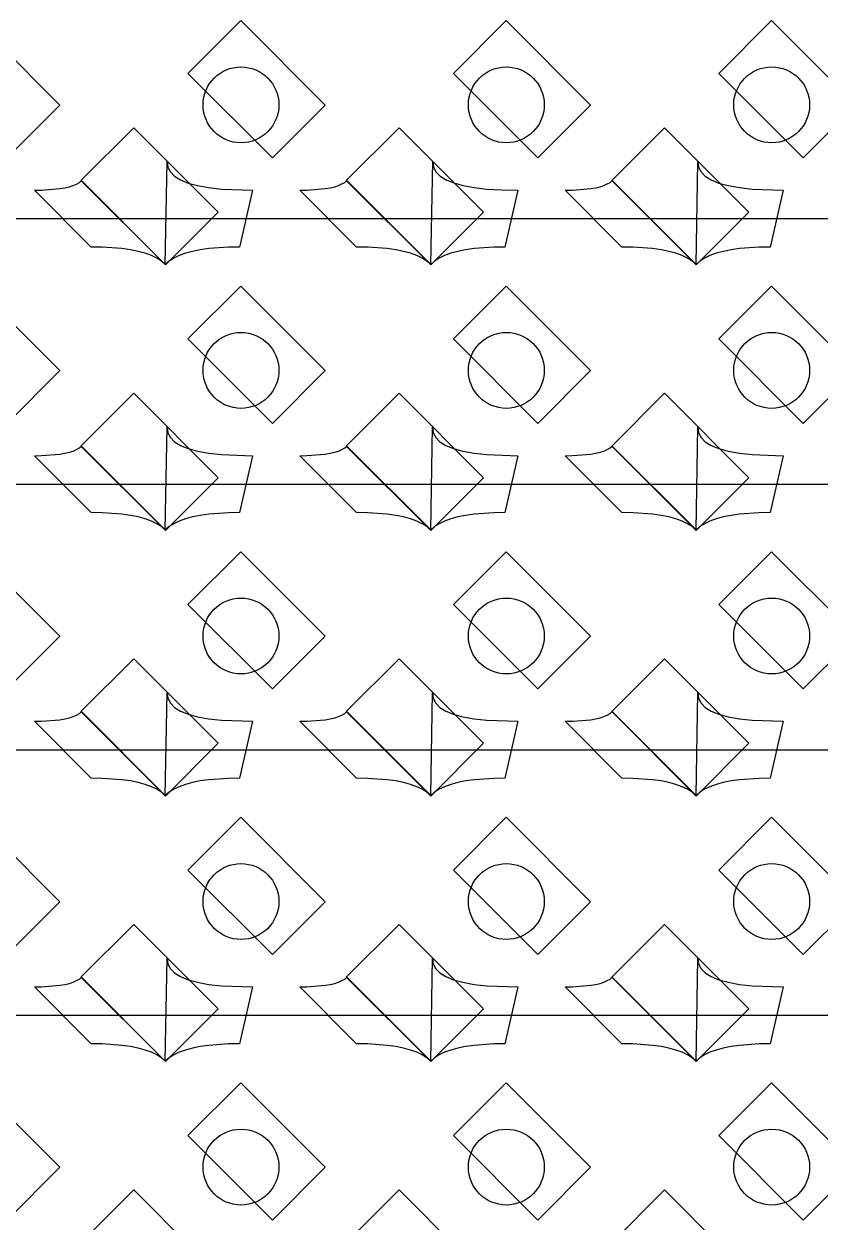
# Model space of a CAD drawing. Header units: inches. Extents: x 0.07 to 4.39, y 0.05 to 2.95.
# Drawn here: x 0.9828 to 1.1928, y 1.4955 to 1.8113 of the extents above; entities that cross this region are included whole.
import ezdxf

# ---------------------------------------------------------------- set-up
doc = ezdxf.new("R2010")
doc.units = ezdxf.units.IN
doc.header["$MEASUREMENT"] = 0
doc.layers.add('Top Layer', color=1, linetype='Continuous')

# ---------------------------------------------------------------- blocks, each defined once
blk = doc.blocks.new('0805_P_______________442')
at = {"layer": 'Top Layer'}
for p, q in [((-0.03937, 0.01575), (-0.01969, 0.01575)), ((-0.03937, -0.01575), (-0.03937, 0.01575)), ((-0.01969, 0.01575), (-0.01969, -0.01575)), ((0.01969, 0.01575), (0.03937, 0.01575)), ((0.01969, -0.01575), (0.01969, 0.01575)), ((0.03937, 0.01575), (0.03937, -0.01575)), ((-0.01969, -0.01575), (-0.03937, -0.01575)), ((0.03937, -0.01575), (0.01969, -0.01575))]:
    blk.add_line(p, q, dxfattribs=at)
blk = doc.blocks.new('0805_P_______________443')
at = {"layer": 'Top Layer'}
for p, q in [((-0.03937, 0.01575), (-0.01969, 0.01575)), ((-0.03937, -0.01575), (-0.03937, 0.01575)), ((-0.01969, 0.01575), (-0.01969, -0.01575)), ((0.01969, 0.01575), (0.03937, 0.01575)), ((0.01969, -0.01575), (0.01969, 0.01575)), ((0.03937, 0.01575), (0.03937, -0.01575)), ((-0.01969, -0.01575), (-0.03937, -0.01575)), ((0.03937, -0.01575), (0.01969, -0.01575))]:
    blk.add_line(p, q, dxfattribs=at)
blk = doc.blocks.new('0805_P_______________444')
at = {"layer": 'Top Layer'}
for p, q in [((-0.03937, 0.01575), (-0.01969, 0.01575)), ((-0.03937, -0.01575), (-0.03937, 0.01575)), ((-0.01969, 0.01575), (-0.01969, -0.01575)), ((0.01969, 0.01575), (0.03937, 0.01575)), ((0.01969, -0.01575), (0.01969, 0.01575)), ((0.03937, 0.01575), (0.03937, -0.01575)), ((-0.01969, -0.01575), (-0.03937, -0.01575)), ((0.03937, -0.01575), (0.01969, -0.01575))]:
    blk.add_line(p, q, dxfattribs=at)
blk = doc.blocks.new('0805_P_______________445')
at = {"layer": 'Top Layer'}
for p, q in [((-0.03937, 0.01575), (-0.01969, 0.01575)), ((-0.03937, -0.01575), (-0.03937, 0.01575)), ((-0.01969, 0.01575), (-0.01969, -0.01575)), ((0.01969, 0.01575), (0.03937, 0.01575)), ((0.01969, -0.01575), (0.01969, 0.01575)), ((0.03937, 0.01575), (0.03937, -0.01575)), ((-0.01969, -0.01575), (-0.03937, -0.01575)), ((0.03937, -0.01575), (0.01969, -0.01575))]:
    blk.add_line(p, q, dxfattribs=at)
blk = doc.blocks.new('0805_P_______________482')
at = {"layer": 'Top Layer'}
for p, q in [((-0.03937, 0.01575), (-0.01969, 0.01575)), ((-0.03937, -0.01575), (-0.03937, 0.01575)), ((-0.01969, 0.01575), (-0.01969, -0.01575)), ((0.01969, 0.01575), (0.03937, 0.01575)), ((0.01969, -0.01575), (0.01969, 0.01575)), ((0.03937, 0.01575), (0.03937, -0.01575)), ((-0.01969, -0.01575), (-0.03937, -0.01575)), ((0.03937, -0.01575), (0.01969, -0.01575))]:
    blk.add_line(p, q, dxfattribs=at)
blk = doc.blocks.new('0805_P_______________483')
at = {"layer": 'Top Layer'}
for p, q in [((-0.03937, 0.01575), (-0.01969, 0.01575)), ((-0.03937, -0.01575), (-0.03937, 0.01575)), ((-0.01969, 0.01575), (-0.01969, -0.01575)), ((0.01969, 0.01575), (0.03937, 0.01575)), ((0.01969, -0.01575), (0.01969, 0.01575)), ((0.03937, 0.01575), (0.03937, -0.01575)), ((-0.01969, -0.01575), (-0.03937, -0.01575)), ((0.03937, -0.01575), (0.01969, -0.01575))]:
    blk.add_line(p, q, dxfattribs=at)
blk = doc.blocks.new('0805_P_______________484')
at = {"layer": 'Top Layer'}
for p, q in [((-0.03937, 0.01575), (-0.01969, 0.01575)), ((-0.03937, -0.01575), (-0.03937, 0.01575)), ((-0.01969, 0.01575), (-0.01969, -0.01575)), ((0.01969, 0.01575), (0.03937, 0.01575)), ((0.01969, -0.01575), (0.01969, 0.01575)), ((0.03937, 0.01575), (0.03937, -0.01575)), ((-0.01969, -0.01575), (-0.03937, -0.01575)), ((0.03937, -0.01575), (0.01969, -0.01575))]:
    blk.add_line(p, q, dxfattribs=at)
blk = doc.blocks.new('0805_P_______________485')
at = {"layer": 'Top Layer'}
for p, q in [((-0.03937, 0.01575), (-0.01969, 0.01575)), ((-0.03937, -0.01575), (-0.03937, 0.01575)), ((-0.01969, 0.01575), (-0.01969, -0.01575)), ((0.01969, 0.01575), (0.03937, 0.01575)), ((0.01969, -0.01575), (0.01969, 0.01575)), ((0.03937, 0.01575), (0.03937, -0.01575)), ((-0.01969, -0.01575), (-0.03937, -0.01575)), ((0.03937, -0.01575), (0.01969, -0.01575))]:
    blk.add_line(p, q, dxfattribs=at)
blk = doc.blocks.new('0805_P_______________522')
at = {"layer": 'Top Layer'}
for p, q in [((-0.03937, 0.01575), (-0.01969, 0.01575)), ((-0.03937, -0.01575), (-0.03937, 0.01575)), ((-0.01969, 0.01575), (-0.01969, -0.01575)), ((0.01969, 0.01575), (0.03937, 0.01575)), ((0.01969, -0.01575), (0.01969, 0.01575)), ((0.03937, 0.01575), (0.03937, -0.01575)), ((-0.01969, -0.01575), (-0.03937, -0.01575)), ((0.03937, -0.01575), (0.01969, -0.01575))]:
    blk.add_line(p, q, dxfattribs=at)
blk = doc.blocks.new('0805_P_______________523')
at = {"layer": 'Top Layer'}
for p, q in [((-0.03937, 0.01575), (-0.01969, 0.01575)), ((-0.03937, -0.01575), (-0.03937, 0.01575)), ((-0.01969, 0.01575), (-0.01969, -0.01575)), ((0.01969, 0.01575), (0.03937, 0.01575)), ((0.01969, -0.01575), (0.01969, 0.01575)), ((0.03937, 0.01575), (0.03937, -0.01575)), ((-0.01969, -0.01575), (-0.03937, -0.01575)), ((0.03937, -0.01575), (0.01969, -0.01575))]:
    blk.add_line(p, q, dxfattribs=at)
blk = doc.blocks.new('0805_P_______________524')
at = {"layer": 'Top Layer'}
for p, q in [((-0.03937, 0.01575), (-0.01969, 0.01575)), ((-0.03937, -0.01575), (-0.03937, 0.01575)), ((-0.01969, 0.01575), (-0.01969, -0.01575)), ((0.01969, 0.01575), (0.03937, 0.01575)), ((0.01969, -0.01575), (0.01969, 0.01575)), ((0.03937, 0.01575), (0.03937, -0.01575)), ((-0.01969, -0.01575), (-0.03937, -0.01575)), ((0.03937, -0.01575), (0.01969, -0.01575))]:
    blk.add_line(p, q, dxfattribs=at)
blk = doc.blocks.new('0805_P_______________525')
at = {"layer": 'Top Layer'}
for p, q in [((-0.03937, 0.01575), (-0.01969, 0.01575)), ((-0.03937, -0.01575), (-0.03937, 0.01575)), ((-0.01969, 0.01575), (-0.01969, -0.01575)), ((0.01969, 0.01575), (0.03937, 0.01575)), ((0.01969, -0.01575), (0.01969, 0.01575)), ((0.03937, 0.01575), (0.03937, -0.01575)), ((-0.01969, -0.01575), (-0.03937, -0.01575)), ((0.03937, -0.01575), (0.01969, -0.01575))]:
    blk.add_line(p, q, dxfattribs=at)
blk = doc.blocks.new('0805_P_______________562')
at = {"layer": 'Top Layer'}
for p, q in [((-0.03937, 0.01575), (-0.01969, 0.01575)), ((-0.03937, -0.01575), (-0.03937, 0.01575)), ((-0.01969, 0.01575), (-0.01969, -0.01575)), ((0.01969, 0.01575), (0.03937, 0.01575)), ((0.01969, -0.01575), (0.01969, 0.01575)), ((0.03937, 0.01575), (0.03937, -0.01575)), ((-0.01969, -0.01575), (-0.03937, -0.01575)), ((0.03937, -0.01575), (0.01969, -0.01575))]:
    blk.add_line(p, q, dxfattribs=at)
blk = doc.blocks.new('0805_P_______________563')
at = {"layer": 'Top Layer'}
for p, q in [((-0.03937, 0.01575), (-0.01969, 0.01575)), ((-0.03937, -0.01575), (-0.03937, 0.01575)), ((-0.01969, 0.01575), (-0.01969, -0.01575)), ((0.01969, 0.01575), (0.03937, 0.01575)), ((0.01969, -0.01575), (0.01969, 0.01575)), ((0.03937, 0.01575), (0.03937, -0.01575)), ((-0.01969, -0.01575), (-0.03937, -0.01575)), ((0.03937, -0.01575), (0.01969, -0.01575))]:
    blk.add_line(p, q, dxfattribs=at)
blk = doc.blocks.new('0805_P_______________564')
at = {"layer": 'Top Layer'}
for p, q in [((-0.03937, 0.01575), (-0.01969, 0.01575)), ((-0.03937, -0.01575), (-0.03937, 0.01575)), ((-0.01969, 0.01575), (-0.01969, -0.01575)), ((0.01969, 0.01575), (0.03937, 0.01575)), ((0.01969, -0.01575), (0.01969, 0.01575)), ((0.03937, 0.01575), (0.03937, -0.01575)), ((-0.01969, -0.01575), (-0.03937, -0.01575)), ((0.03937, -0.01575), (0.01969, -0.01575))]:
    blk.add_line(p, q, dxfattribs=at)
blk = doc.blocks.new('0805_P_______________565')
at = {"layer": 'Top Layer'}
for p, q in [((-0.03937, 0.01575), (-0.01969, 0.01575)), ((-0.03937, -0.01575), (-0.03937, 0.01575)), ((-0.01969, 0.01575), (-0.01969, -0.01575)), ((0.01969, 0.01575), (0.03937, 0.01575)), ((0.01969, -0.01575), (0.01969, 0.01575)), ((0.03937, 0.01575), (0.03937, -0.01575)), ((-0.01969, -0.01575), (-0.03937, -0.01575)), ((0.03937, -0.01575), (0.01969, -0.01575))]:
    blk.add_line(p, q, dxfattribs=at)
blk = doc.blocks.new('0805_P_______________602')
at = {"layer": 'Top Layer'}
for p, q in [((-0.03937, 0.01575), (-0.01969, 0.01575)), ((-0.03937, -0.01575), (-0.03937, 0.01575)), ((-0.01969, 0.01575), (-0.01969, -0.01575)), ((0.01969, 0.01575), (0.03937, 0.01575)), ((0.01969, -0.01575), (0.01969, 0.01575)), ((0.03937, 0.01575), (0.03937, -0.01575)), ((-0.01969, -0.01575), (-0.03937, -0.01575)), ((0.03937, -0.01575), (0.01969, -0.01575))]:
    blk.add_line(p, q, dxfattribs=at)
blk = doc.blocks.new('0805_P_______________603')
at = {"layer": 'Top Layer'}
for p, q in [((-0.03937, 0.01575), (-0.01969, 0.01575)), ((-0.03937, -0.01575), (-0.03937, 0.01575)), ((-0.01969, 0.01575), (-0.01969, -0.01575)), ((0.01969, 0.01575), (0.03937, 0.01575)), ((0.01969, -0.01575), (0.01969, 0.01575)), ((0.03937, 0.01575), (0.03937, -0.01575)), ((-0.01969, -0.01575), (-0.03937, -0.01575)), ((0.03937, -0.01575), (0.01969, -0.01575))]:
    blk.add_line(p, q, dxfattribs=at)
blk = doc.blocks.new('0805_P_______________604')
at = {"layer": 'Top Layer'}
for p, q in [((-0.03937, 0.01575), (-0.01969, 0.01575)), ((-0.03937, -0.01575), (-0.03937, 0.01575)), ((-0.01969, 0.01575), (-0.01969, -0.01575)), ((0.01969, 0.01575), (0.03937, 0.01575)), ((0.01969, -0.01575), (0.01969, 0.01575)), ((0.03937, 0.01575), (0.03937, -0.01575)), ((-0.01969, -0.01575), (-0.03937, -0.01575)), ((0.03937, -0.01575), (0.01969, -0.01575))]:
    blk.add_line(p, q, dxfattribs=at)
blk = doc.blocks.new('0805_P_______________605')
at = {"layer": 'Top Layer'}
for p, q in [((-0.03937, 0.01575), (-0.01969, 0.01575)), ((-0.03937, -0.01575), (-0.03937, 0.01575)), ((-0.01969, 0.01575), (-0.01969, -0.01575)), ((0.01969, 0.01575), (0.03937, 0.01575)), ((0.01969, -0.01575), (0.01969, 0.01575)), ((0.03937, 0.01575), (0.03937, -0.01575)), ((-0.01969, -0.01575), (-0.03937, -0.01575)), ((0.03937, -0.01575), (0.01969, -0.01575))]:
    blk.add_line(p, q, dxfattribs=at)
blk = doc.blocks.new('0805_P_______________642')
at = {"layer": 'Top Layer'}
for p, q in [((-0.03937, 0.01575), (-0.01969, 0.01575)), ((-0.03937, -0.01575), (-0.03937, 0.01575)), ((-0.01969, 0.01575), (-0.01969, -0.01575)), ((0.01969, 0.01575), (0.03937, 0.01575)), ((0.01969, -0.01575), (0.01969, 0.01575)), ((0.03937, 0.01575), (0.03937, -0.01575)), ((-0.01969, -0.01575), (-0.03937, -0.01575)), ((0.03937, -0.01575), (0.01969, -0.01575))]:
    blk.add_line(p, q, dxfattribs=at)
blk = doc.blocks.new('0805_P_______________643')
at = {"layer": 'Top Layer'}
for p, q in [((-0.03937, 0.01575), (-0.01969, 0.01575)), ((-0.03937, -0.01575), (-0.03937, 0.01575)), ((-0.01969, 0.01575), (-0.01969, -0.01575)), ((0.01969, 0.01575), (0.03937, 0.01575)), ((0.01969, -0.01575), (0.01969, 0.01575)), ((0.03937, 0.01575), (0.03937, -0.01575)), ((-0.01969, -0.01575), (-0.03937, -0.01575)), ((0.03937, -0.01575), (0.01969, -0.01575))]:
    blk.add_line(p, q, dxfattribs=at)
blk = doc.blocks.new('0805_P_______________644')
at = {"layer": 'Top Layer'}
for p, q in [((-0.03937, 0.01575), (-0.01969, 0.01575)), ((-0.03937, -0.01575), (-0.03937, 0.01575)), ((-0.01969, 0.01575), (-0.01969, -0.01575)), ((0.01969, 0.01575), (0.03937, 0.01575)), ((0.01969, -0.01575), (0.01969, 0.01575)), ((0.03937, 0.01575), (0.03937, -0.01575)), ((-0.01969, -0.01575), (-0.03937, -0.01575)), ((0.03937, -0.01575), (0.01969, -0.01575))]:
    blk.add_line(p, q, dxfattribs=at)
blk = doc.blocks.new('0805_P_______________645')
at = {"layer": 'Top Layer'}
for p, q in [((-0.03937, 0.01575), (-0.01969, 0.01575)), ((-0.03937, -0.01575), (-0.03937, 0.01575)), ((-0.01969, 0.01575), (-0.01969, -0.01575)), ((0.01969, 0.01575), (0.03937, 0.01575)), ((0.01969, -0.01575), (0.01969, 0.01575)), ((0.03937, 0.01575), (0.03937, -0.01575)), ((-0.01969, -0.01575), (-0.03937, -0.01575)), ((0.03937, -0.01575), (0.01969, -0.01575))]:
    blk.add_line(p, q, dxfattribs=at)

msp = doc.modelspace()

# ---------------------------------------------------------------- linework, layer by layer
at = {"layer": 'Top Layer'}
for p, q in [((1.02005, 1.74795), (1.02051, 1.775)), ((1.02051, 1.775), (1.02071, 1.77357)), ((1.09005, 1.74795), (1.09059, 1.77508)), ((1.09059, 1.77508), (1.09079, 1.77364)), ((1.16005, 1.74795), (1.16051, 1.775)), ((1.16051, 1.775), (1.16071, 1.77357)), ((1.02071, 1.77357), (1.02137, 1.7723)), ((1.02137, 1.7723), (1.02248, 1.77117)), ((1.09079, 1.77364), (1.09144, 1.77235)), ((1.09144, 1.77235), (1.09255, 1.77122)), ((1.16071, 1.77357), (1.16137, 1.7723)), ((1.16137, 1.7723), (1.16248, 1.77117)), ((0.99474, 1.76842), (0.99576, 1.76875)), ((0.99576, 1.76875), (0.99664, 1.76913)), ((0.99664, 1.76913), (0.99737, 1.76957)), ((0.99737, 1.76957), (0.99795, 1.77005)), ((0.99795, 1.77005), (1.02005, 1.74795)), ((1.02248, 1.77117), (1.02405, 1.7702)), ((1.02405, 1.7702), (1.02607, 1.76937)), ((1.02607, 1.76937), (1.02855, 1.7687)), ((1.02855, 1.7687), (1.03148, 1.76817)), ((1.06474, 1.76842), (1.06576, 1.76875)), ((1.06576, 1.76875), (1.06664, 1.76914)), ((1.06664, 1.76914), (1.06737, 1.76957)), ((1.06737, 1.76957), (1.06795, 1.77005)), ((1.06795, 1.77005), (1.09005, 1.74795)), ((1.09255, 1.77122), (1.09411, 1.77023)), ((1.09411, 1.77023), (1.09612, 1.7694)), ((1.09612, 1.7694), (1.09859, 1.76871)), ((1.09859, 1.76871), (1.10151, 1.76818)), ((1.13474, 1.76842), (1.13576, 1.76875)), ((1.13576, 1.76875), (1.13664, 1.76914)), ((1.13664, 1.76914), (1.13737, 1.76957)), ((1.13737, 1.76957), (1.13795, 1.77005)), ((1.13795, 1.77005), (1.16005, 1.74795)), ((1.16248, 1.77117), (1.16405, 1.7702)), ((1.16405, 1.7702), (1.16607, 1.76937)), ((1.16607, 1.76937), (1.16855, 1.7687)), ((1.16855, 1.7687), (1.17148, 1.76817)), ((0.98551, 1.7675), (0.98741, 1.76753)), ((1.00051, 1.7525), (0.98551, 1.7675)), ((0.98741, 1.76753), (0.99225, 1.76791)), ((0.99225, 1.76791), (0.99356, 1.76814)), ((0.99356, 1.76814), (0.99474, 1.76842)), ((1.03148, 1.76817), (1.03487, 1.7678)), ((1.03487, 1.7678), (1.04301, 1.7675)), ((1.04301, 1.7675), (1.0396, 1.7525)), ((1.05551, 1.7675), (1.05741, 1.76753)), ((1.07051, 1.7525), (1.05551, 1.7675)), ((1.05741, 1.76753), (1.06225, 1.76791)), ((1.06225, 1.76791), (1.06356, 1.76814)), ((1.06356, 1.76814), (1.06474, 1.76842)), ((1.10151, 1.76818), (1.10489, 1.7678)), ((1.10489, 1.7678), (1.10872, 1.76758)), ((1.10872, 1.76758), (1.11301, 1.7675)), ((1.11301, 1.7675), (1.1096, 1.7525)), ((1.12551, 1.7675), (1.12741, 1.76753)), ((1.14051, 1.7525), (1.12551, 1.7675)), ((1.12741, 1.76753), (1.13225, 1.76791)), ((1.13225, 1.76791), (1.13356, 1.76814)), ((1.13356, 1.76814), (1.13474, 1.76842)), ((1.17148, 1.76817), (1.17487, 1.7678)), ((1.17487, 1.7678), (1.18301, 1.7675)), ((1.18301, 1.7675), (1.1796, 1.7525)), ((0.94588, 1.76), (1.01588, 1.76)), ((1.01588, 1.76), (1.08588, 1.76)), ((1.08588, 1.76), (1.15588, 1.76)), ((1.15588, 1.76), (1.22588, 1.76)), ((1.0034, 1.75245), (1.00051, 1.7525)), ((1.00857, 1.75209), (1.0034, 1.75245)), ((1.01084, 1.75177), (1.00857, 1.75209)), ((1.0129, 1.75136), (1.01084, 1.75177)), ((1.01475, 1.75086), (1.0129, 1.75136)), ((1.01639, 1.75027), (1.01475, 1.75086)), ((1.01782, 1.74959), (1.01639, 1.75027)), ((1.01904, 1.74882), (1.01782, 1.74959)), ((1.02229, 1.74959), (1.02107, 1.74882)), ((1.02372, 1.75027), (1.02229, 1.74959)), ((1.02536, 1.75086), (1.02372, 1.75027)), ((1.02721, 1.75136), (1.02536, 1.75086)), ((1.02927, 1.75177), (1.02721, 1.75136)), ((1.03154, 1.75209), (1.02927, 1.75177)), ((1.03671, 1.75245), (1.03154, 1.75209)), ((1.0396, 1.7525), (1.03671, 1.75245)), ((1.0734, 1.75245), (1.07051, 1.7525)), ((1.07857, 1.75209), (1.0734, 1.75245)), ((1.08084, 1.75177), (1.07857, 1.75209)), ((1.0829, 1.75136), (1.08084, 1.75177)), ((1.08475, 1.75086), (1.0829, 1.75136)), ((1.08639, 1.75027), (1.08475, 1.75086)), ((1.08782, 1.74959), (1.08639, 1.75027)), ((1.08904, 1.74882), (1.08782, 1.74959)), ((1.09229, 1.74959), (1.09107, 1.74882)), ((1.09372, 1.75027), (1.09229, 1.74959)), ((1.09536, 1.75086), (1.09372, 1.75027)), ((1.09721, 1.75136), (1.09536, 1.75086)), ((1.09927, 1.75177), (1.09721, 1.75136)), ((1.10154, 1.75209), (1.09927, 1.75177)), ((1.10671, 1.75245), (1.10154, 1.75209)), ((1.1096, 1.7525), (1.10671, 1.75245)), ((1.1434, 1.75245), (1.14051, 1.7525)), ((1.14857, 1.75209), (1.1434, 1.75245)), ((1.15084, 1.75177), (1.14857, 1.75209)), ((1.1529, 1.75136), (1.15084, 1.75177)), ((1.15475, 1.75086), (1.1529, 1.75136)), ((1.15639, 1.75027), (1.15475, 1.75086)), ((1.15782, 1.74959), (1.15639, 1.75027)), ((1.15904, 1.74882), (1.15782, 1.74959)), ((1.16229, 1.74959), (1.16107, 1.74882)), ((1.16372, 1.75027), (1.16229, 1.74959)), ((1.16536, 1.75086), (1.16372, 1.75027)), ((1.16721, 1.75136), (1.16536, 1.75086)), ((1.16927, 1.75177), (1.16721, 1.75136)), ((1.17154, 1.75209), (1.16927, 1.75177)), ((1.17671, 1.75245), (1.17154, 1.75209)), ((1.1796, 1.7525), (1.17671, 1.75245)), ((1.02005, 1.74795), (1.01904, 1.74882)), ((1.02107, 1.74882), (1.02005, 1.74795)), ((1.09005, 1.74795), (1.08904, 1.74882)), ((1.09107, 1.74882), (1.09005, 1.74795)), ((1.16005, 1.74795), (1.15904, 1.74882)), ((1.16107, 1.74882), (1.16005, 1.74795)), ((1.02005, 1.67795), (1.02051, 1.705)), ((1.02051, 1.705), (1.02071, 1.70357)), ((1.02071, 1.70357), (1.02137, 1.7023)), ((1.02137, 1.7023), (1.02248, 1.70117)), ((1.09005, 1.67795), (1.09051, 1.705)), ((1.09051, 1.705), (1.09071, 1.70357)), ((1.09071, 1.70357), (1.09137, 1.7023)), ((1.09137, 1.7023), (1.09248, 1.70117)), ((1.16005, 1.67795), (1.16051, 1.705)), ((1.16051, 1.705), (1.16071, 1.70357)), ((1.16071, 1.70357), (1.16137, 1.7023)), ((1.16137, 1.7023), (1.16248, 1.70117)), ((0.99576, 1.69875), (0.99664, 1.69914)), ((0.99664, 1.69914), (0.99737, 1.69957)), ((0.99737, 1.69957), (0.99795, 1.70006)), ((0.99795, 1.70006), (1.02005, 1.67795)), ((1.02248, 1.70117), (1.02405, 1.7002)), ((1.02405, 1.7002), (1.02607, 1.69937)), ((1.02607, 1.69937), (1.02855, 1.6987)), ((1.06576, 1.69875), (1.06664, 1.69914)), ((1.06664, 1.69914), (1.06737, 1.69957)), ((1.06737, 1.69957), (1.06795, 1.70006)), ((1.06795, 1.70006), (1.09005, 1.67795)), ((1.09248, 1.70117), (1.09405, 1.7002)), ((1.09405, 1.7002), (1.09607, 1.69937)), ((1.09607, 1.69937), (1.09855, 1.6987)), ((1.13576, 1.69875), (1.13664, 1.69914)), ((1.13664, 1.69914), (1.13737, 1.69957)), ((1.13737, 1.69957), (1.13795, 1.70006)), ((1.13795, 1.70006), (1.16005, 1.67795)), ((1.16248, 1.70117), (1.16405, 1.7002)), ((1.16405, 1.7002), (1.16607, 1.69937)), ((1.16607, 1.69937), (1.16855, 1.6987)), ((0.98551, 1.6975), (0.98741, 1.69753)), ((1.00051, 1.6825), (0.98551, 1.6975)), ((0.98741, 1.69753), (0.99225, 1.69791)), ((0.99225, 1.69791), (0.99356, 1.69814)), ((0.99356, 1.69814), (0.99474, 1.69842)), ((0.99474, 1.69842), (0.99576, 1.69875)), ((1.02855, 1.6987), (1.03148, 1.69817)), ((1.03148, 1.69817), (1.03487, 1.6978)), ((1.03487, 1.6978), (1.04301, 1.6975)), ((1.04301, 1.6975), (1.0396, 1.6825)), ((1.05551, 1.6975), (1.05741, 1.69753)), ((1.07051, 1.6825), (1.05551, 1.6975)), ((1.05741, 1.69753), (1.06225, 1.69791)), ((1.06225, 1.69791), (1.06356, 1.69814)), ((1.06356, 1.69814), (1.06474, 1.69842)), ((1.06474, 1.69842), (1.06576, 1.69875)), ((1.09855, 1.6987), (1.10148, 1.69817)), ((1.10148, 1.69817), (1.10487, 1.6978)), ((1.10487, 1.6978), (1.11301, 1.6975)), ((1.11301, 1.6975), (1.1096, 1.6825)), ((1.12551, 1.6975), (1.12741, 1.69753)), ((1.14051, 1.6825), (1.12551, 1.6975)), ((1.12741, 1.69753), (1.13225, 1.69791)), ((1.13225, 1.69791), (1.13356, 1.69814)), ((1.13356, 1.69814), (1.13474, 1.69842)), ((1.13474, 1.69842), (1.13576, 1.69875)), ((1.16855, 1.6987), (1.17148, 1.69817)), ((1.17148, 1.69817), (1.17487, 1.6978)), ((1.17487, 1.6978), (1.18301, 1.6975)), ((1.18301, 1.6975), (1.1796, 1.6825)), ((0.87588, 1.69), (1.01588, 1.69)), ((1.01588, 1.69), (1.22588, 1.69)), ((1.0034, 1.68245), (1.00051, 1.6825)), ((1.00857, 1.68209), (1.0034, 1.68245)), ((1.01084, 1.68177), (1.00857, 1.68209)), ((1.0129, 1.68136), (1.01084, 1.68177)), ((1.01475, 1.68086), (1.0129, 1.68136)), ((1.01639, 1.68027), (1.01475, 1.68086)), ((1.01782, 1.67959), (1.01639, 1.68027)), ((1.02372, 1.68027), (1.02229, 1.67959)), ((1.02536, 1.68086), (1.02372, 1.68027)), ((1.02721, 1.68136), (1.02536, 1.68086)), ((1.02927, 1.68177), (1.02721, 1.68136)), ((1.03154, 1.68209), (1.02927, 1.68177)), ((1.03671, 1.68245), (1.03154, 1.68209)), ((1.0396, 1.6825), (1.03671, 1.68245)), ((1.0734, 1.68245), (1.07051, 1.6825)), ((1.07857, 1.68209), (1.0734, 1.68245)), ((1.08084, 1.68177), (1.07857, 1.68209)), ((1.0829, 1.68136), (1.08084, 1.68177)), ((1.08475, 1.68086), (1.0829, 1.68136)), ((1.08639, 1.68027), (1.08475, 1.68086)), ((1.08782, 1.67959), (1.08639, 1.68027)), ((1.09372, 1.68027), (1.09229, 1.67959)), ((1.09536, 1.68086), (1.09372, 1.68027)), ((1.09721, 1.68136), (1.09536, 1.68086)), ((1.09927, 1.68177), (1.09721, 1.68136)), ((1.10154, 1.68209), (1.09927, 1.68177)), ((1.10671, 1.68245), (1.10154, 1.68209)), ((1.1096, 1.6825), (1.10671, 1.68245)), ((1.1434, 1.68245), (1.14051, 1.6825)), ((1.14857, 1.68209), (1.1434, 1.68245)), ((1.15084, 1.68177), (1.14857, 1.68209)), ((1.1529, 1.68136), (1.15084, 1.68177)), ((1.15475, 1.68086), (1.1529, 1.68136)), ((1.15639, 1.68027), (1.15475, 1.68086)), ((1.15782, 1.67959), (1.15639, 1.68027)), ((1.16372, 1.68027), (1.16229, 1.67959)), ((1.16536, 1.68086), (1.16372, 1.68027)), ((1.16721, 1.68136), (1.16536, 1.68086)), ((1.16927, 1.68177), (1.16721, 1.68136)), ((1.17154, 1.68209), (1.16927, 1.68177)), ((1.17671, 1.68245), (1.17154, 1.68209)), ((1.1796, 1.6825), (1.17671, 1.68245)), ((1.01904, 1.67882), (1.01782, 1.67959)), ((1.02005, 1.67795), (1.01904, 1.67882)), ((1.02107, 1.67882), (1.02005, 1.67795)), ((1.02229, 1.67959), (1.02107, 1.67882)), ((1.08904, 1.67882), (1.08782, 1.67959)), ((1.09005, 1.67795), (1.08904, 1.67882)), ((1.09107, 1.67882), (1.09005, 1.67795)), ((1.09229, 1.67959), (1.09107, 1.67882)), ((1.15904, 1.67882), (1.15782, 1.67959)), ((1.16005, 1.67795), (1.15904, 1.67882)), ((1.16107, 1.67882), (1.16005, 1.67795)), ((1.16229, 1.67959), (1.16107, 1.67882)), ((1.02005, 1.60795), (1.02051, 1.635)), ((1.02051, 1.635), (1.02071, 1.63357)), ((1.02071, 1.63357), (1.02137, 1.6323)), ((1.09005, 1.60795), (1.09051, 1.635)), ((1.09051, 1.635), (1.09071, 1.63357)), ((1.09071, 1.63357), (1.09137, 1.6323)), ((1.16005, 1.60795), (1.16051, 1.635)), ((1.16051, 1.635), (1.16071, 1.63357)), ((1.16071, 1.63357), (1.16137, 1.6323)), ((0.99664, 1.62914), (0.99737, 1.62957)), ((0.99737, 1.62957), (0.99795, 1.63006)), ((0.99795, 1.63006), (1.02005, 1.60795)), ((1.02137, 1.6323), (1.02248, 1.63117)), ((1.02248, 1.63117), (1.02405, 1.6302)), ((1.02405, 1.6302), (1.02607, 1.62937)), ((1.06664, 1.62914), (1.06737, 1.62957)), ((1.06737, 1.62957), (1.06795, 1.63006)), ((1.06795, 1.63006), (1.09005, 1.60795)), ((1.09137, 1.6323), (1.09248, 1.63117)), ((1.09248, 1.63117), (1.09405, 1.6302)), ((1.09405, 1.6302), (1.09607, 1.62937)), ((1.13664, 1.62914), (1.13737, 1.62957)), ((1.13737, 1.62957), (1.13795, 1.63006)), ((1.13795, 1.63006), (1.16005, 1.60795)), ((1.16137, 1.6323), (1.16248, 1.63117)), ((1.16248, 1.63117), (1.16405, 1.6302)), ((1.16405, 1.6302), (1.16607, 1.62937)), ((0.98551, 1.6275), (0.98741, 1.62753)), ((1.00051, 1.6125), (0.98551, 1.6275)), ((0.98741, 1.62753), (0.99225, 1.62791)), ((0.99225, 1.62791), (0.99356, 1.62814)), ((0.99356, 1.62814), (0.99474, 1.62842)), ((0.99474, 1.62842), (0.99576, 1.62875)), ((0.99576, 1.62875), (0.99664, 1.62914)), ((1.02607, 1.62937), (1.02855, 1.6287)), ((1.02855, 1.6287), (1.03148, 1.62817)), ((1.03148, 1.62817), (1.03487, 1.6278)), ((1.03487, 1.6278), (1.04301, 1.6275)), ((1.04301, 1.6275), (1.0396, 1.6125)), ((1.05551, 1.6275), (1.05741, 1.62753)), ((1.07051, 1.6125), (1.05551, 1.6275)), ((1.05741, 1.62753), (1.06225, 1.62791)), ((1.06225, 1.62791), (1.06356, 1.62814)), ((1.06356, 1.62814), (1.06474, 1.62842)), ((1.06474, 1.62842), (1.06576, 1.62875)), ((1.06576, 1.62875), (1.06664, 1.62914)), ((1.09607, 1.62937), (1.09855, 1.6287)), ((1.09855, 1.6287), (1.10148, 1.62817)), ((1.10148, 1.62817), (1.10487, 1.6278)), ((1.10487, 1.6278), (1.11301, 1.6275)), ((1.11301, 1.6275), (1.1096, 1.6125)), ((1.12551, 1.6275), (1.12741, 1.62753)), ((1.14051, 1.6125), (1.12551, 1.6275)), ((1.12741, 1.62753), (1.13225, 1.62791)), ((1.13225, 1.62791), (1.13356, 1.62814)), ((1.13356, 1.62814), (1.13474, 1.62842)), ((1.13474, 1.62842), (1.13576, 1.62875)), ((1.13576, 1.62875), (1.13664, 1.62914)), ((1.16607, 1.62937), (1.16855, 1.6287)), ((1.16855, 1.6287), (1.17148, 1.62817)), ((1.17148, 1.62817), (1.17487, 1.6278)), ((1.17487, 1.6278), (1.18301, 1.6275)), ((1.18301, 1.6275), (1.1796, 1.6125)), ((0.88, 1.62), (1.01588, 1.62)), ((1.01588, 1.62), (1.22588, 1.62)), ((1.0034, 1.61245), (1.00051, 1.6125)), ((1.00857, 1.61209), (1.0034, 1.61245)), ((1.01084, 1.61177), (1.00857, 1.61209)), ((1.0129, 1.61136), (1.01084, 1.61177)), ((1.01475, 1.61086), (1.0129, 1.61136)), ((1.01639, 1.61027), (1.01475, 1.61086)), ((1.02536, 1.61086), (1.02372, 1.61027)), ((1.02721, 1.61136), (1.02536, 1.61086)), ((1.02927, 1.61177), (1.02721, 1.61136)), ((1.03154, 1.61209), (1.02927, 1.61177)), ((1.03671, 1.61245), (1.03154, 1.61209)), ((1.0396, 1.6125), (1.03671, 1.61245)), ((1.0734, 1.61245), (1.07051, 1.6125)), ((1.07857, 1.61209), (1.0734, 1.61245)), ((1.08084, 1.61177), (1.07857, 1.61209)), ((1.0829, 1.61136), (1.08084, 1.61177)), ((1.08475, 1.61086), (1.0829, 1.61136)), ((1.08639, 1.61027), (1.08475, 1.61086)), ((1.09536, 1.61086), (1.09372, 1.61027)), ((1.09721, 1.61136), (1.09536, 1.61086)), ((1.09927, 1.61177), (1.09721, 1.61136)), ((1.10154, 1.61209), (1.09927, 1.61177)), ((1.10671, 1.61245), (1.10154, 1.61209)), ((1.1096, 1.6125), (1.10671, 1.61245)), ((1.1434, 1.61245), (1.14051, 1.6125)), ((1.14857, 1.61209), (1.1434, 1.61245)), ((1.15084, 1.61177), (1.14857, 1.61209)), ((1.1529, 1.61136), (1.15084, 1.61177)), ((1.15475, 1.61086), (1.1529, 1.61136)), ((1.15639, 1.61027), (1.15475, 1.61086)), ((1.16536, 1.61086), (1.16372, 1.61027)), ((1.16721, 1.61136), (1.16536, 1.61086)), ((1.16927, 1.61177), (1.16721, 1.61136)), ((1.17154, 1.61209), (1.16927, 1.61177)), ((1.17671, 1.61245), (1.17154, 1.61209)), ((1.1796, 1.6125), (1.17671, 1.61245)), ((1.01782, 1.60959), (1.01639, 1.61027)), ((1.01904, 1.60882), (1.01782, 1.60959)), ((1.02005, 1.60795), (1.01904, 1.60882)), ((1.02107, 1.60882), (1.02005, 1.60795)), ((1.02229, 1.60959), (1.02107, 1.60882)), ((1.02372, 1.61027), (1.02229, 1.60959)), ((1.08782, 1.60959), (1.08639, 1.61027)), ((1.08904, 1.60882), (1.08782, 1.60959)), ((1.09005, 1.60795), (1.08904, 1.60882)), ((1.09107, 1.60882), (1.09005, 1.60795)), ((1.09229, 1.60959), (1.09107, 1.60882)), ((1.09372, 1.61027), (1.09229, 1.60959)), ((1.15782, 1.60959), (1.15639, 1.61027)), ((1.15904, 1.60882), (1.15782, 1.60959)), ((1.16005, 1.60795), (1.15904, 1.60882)), ((1.16107, 1.60882), (1.16005, 1.60795)), ((1.16229, 1.60959), (1.16107, 1.60882)), ((1.16372, 1.61027), (1.16229, 1.60959)), ((1.02005, 1.53795), (1.02051, 1.565)), ((1.02051, 1.565), (1.02071, 1.56357)), ((1.02071, 1.56357), (1.02137, 1.5623)), ((1.09005, 1.53795), (1.09051, 1.565)), ((1.09051, 1.565), (1.09071, 1.56357)), ((1.09071, 1.56357), (1.09137, 1.5623)), ((1.16005, 1.53795), (1.16051, 1.565)), ((1.16051, 1.565), (1.16071, 1.56357)), ((1.16071, 1.56357), (1.16137, 1.5623)), ((1.02137, 1.5623), (1.02248, 1.56117)), ((1.02248, 1.56117), (1.02405, 1.5602)), ((1.02405, 1.5602), (1.02607, 1.55937)), ((1.09137, 1.5623), (1.09248, 1.56117)), ((1.09248, 1.56117), (1.09405, 1.5602)), ((1.09405, 1.5602), (1.09607, 1.55937)), ((1.16137, 1.5623), (1.16248, 1.56117)), ((1.16248, 1.56117), (1.16405, 1.5602)), ((1.16405, 1.5602), (1.16607, 1.55937)), ((0.98551, 1.5575), (0.98741, 1.55753)), ((1.00051, 1.5425), (0.98551, 1.5575)), ((0.98741, 1.55753), (0.99225, 1.55791)), ((0.99225, 1.55791), (0.99356, 1.55814)), ((0.99356, 1.55814), (0.99474, 1.55842)), ((0.99474, 1.55842), (0.99576, 1.55875)), ((0.99576, 1.55875), (0.99664, 1.55914)), ((0.99664, 1.55914), (0.99737, 1.55957)), ((0.99737, 1.55957), (0.99795, 1.56005)), ((0.99795, 1.56005), (1.02005, 1.53795)), ((1.02607, 1.55937), (1.02855, 1.5587)), ((1.02855, 1.5587), (1.03148, 1.55817)), ((1.03148, 1.55817), (1.03487, 1.5578)), ((1.03487, 1.5578), (1.04301, 1.5575)), ((1.04301, 1.5575), (1.0396, 1.5425)), ((1.05551, 1.5575), (1.05741, 1.55753)), ((1.07051, 1.5425), (1.05551, 1.5575)), ((1.05741, 1.55753), (1.06225, 1.55791)), ((1.06225, 1.55791), (1.06356, 1.55814)), ((1.06356, 1.55814), (1.06474, 1.55842)), ((1.06474, 1.55842), (1.06576, 1.55875)), ((1.06576, 1.55875), (1.06664, 1.55914)), ((1.06664, 1.55914), (1.06737, 1.55957)), ((1.06737, 1.55957), (1.06795, 1.56005)), ((1.06795, 1.56005), (1.09005, 1.53795)), ((1.09607, 1.55937), (1.09855, 1.5587)), ((1.09855, 1.5587), (1.10148, 1.55817)), ((1.10148, 1.55817), (1.10487, 1.5578)), ((1.10487, 1.5578), (1.11301, 1.5575)), ((1.11301, 1.5575), (1.1096, 1.5425)), ((1.12551, 1.5575), (1.12741, 1.55753)), ((1.14051, 1.5425), (1.12551, 1.5575)), ((1.12741, 1.55753), (1.13225, 1.55791)), ((1.13225, 1.55791), (1.13356, 1.55814)), ((1.13356, 1.55814), (1.13474, 1.55842)), ((1.13474, 1.55842), (1.13576, 1.55875)), ((1.13576, 1.55875), (1.13664, 1.55914)), ((1.13664, 1.55914), (1.13737, 1.55957)), ((1.13737, 1.55957), (1.13795, 1.56005)), ((1.13795, 1.56005), (1.16005, 1.53795)), ((1.16607, 1.55937), (1.16855, 1.5587)), ((1.16855, 1.5587), (1.17148, 1.55817)), ((1.17148, 1.55817), (1.17487, 1.5578)), ((1.17487, 1.5578), (1.18301, 1.5575)), ((1.18301, 1.5575), (1.1796, 1.5425)), ((0.87588, 1.55), (1.01588, 1.55)), ((1.01588, 1.55), (1.22588, 1.55)), ((1.0034, 1.54245), (1.00051, 1.5425)), ((1.00857, 1.54209), (1.0034, 1.54245)), ((1.01084, 1.54177), (1.00857, 1.54209)), ((1.0129, 1.54136), (1.01084, 1.54177)), ((1.01475, 1.54086), (1.0129, 1.54136)), ((1.02721, 1.54136), (1.02536, 1.54086)), ((1.02927, 1.54177), (1.02721, 1.54136)), ((1.03154, 1.54209), (1.02927, 1.54177)), ((1.03671, 1.54245), (1.03154, 1.54209)), ((1.0396, 1.5425), (1.03671, 1.54245)), ((1.0734, 1.54245), (1.07051, 1.5425)), ((1.07857, 1.54209), (1.0734, 1.54245)), ((1.08084, 1.54177), (1.07857, 1.54209)), ((1.0829, 1.54136), (1.08084, 1.54177)), ((1.08475, 1.54086), (1.0829, 1.54136)), ((1.09721, 1.54136), (1.09536, 1.54086)), ((1.09927, 1.54177), (1.09721, 1.54136)), ((1.10154, 1.54209), (1.09927, 1.54177)), ((1.10671, 1.54245), (1.10154, 1.54209)), ((1.1096, 1.5425), (1.10671, 1.54245)), ((1.1434, 1.54245), (1.14051, 1.5425)), ((1.14857, 1.54209), (1.1434, 1.54245)), ((1.15084, 1.54177), (1.14857, 1.54209)), ((1.1529, 1.54136), (1.15084, 1.54177)), ((1.15475, 1.54086), (1.1529, 1.54136)), ((1.16721, 1.54136), (1.16536, 1.54086)), ((1.16927, 1.54177), (1.16721, 1.54136)), ((1.17154, 1.54209), (1.16927, 1.54177)), ((1.17671, 1.54245), (1.17154, 1.54209)), ((1.1796, 1.5425), (1.17671, 1.54245)), ((1.01639, 1.54027), (1.01475, 1.54086)), ((1.01782, 1.53959), (1.01639, 1.54027)), ((1.01904, 1.53882), (1.01782, 1.53959)), ((1.02005, 1.53795), (1.01904, 1.53882)), ((1.02107, 1.53882), (1.02005, 1.53795)), ((1.02229, 1.53959), (1.02107, 1.53882)), ((1.02372, 1.54027), (1.02229, 1.53959)), ((1.02536, 1.54086), (1.02372, 1.54027)), ((1.08639, 1.54027), (1.08475, 1.54086)), ((1.08782, 1.53959), (1.08639, 1.54027)), ((1.08904, 1.53882), (1.08782, 1.53959)), ((1.09005, 1.53795), (1.08904, 1.53882)), ((1.09107, 1.53882), (1.09005, 1.53795)), ((1.09229, 1.53959), (1.09107, 1.53882)), ((1.09372, 1.54027), (1.09229, 1.53959)), ((1.09536, 1.54086), (1.09372, 1.54027)), ((1.15639, 1.54027), (1.15475, 1.54086)), ((1.15782, 1.53959), (1.15639, 1.54027)), ((1.15904, 1.53882), (1.15782, 1.53959)), ((1.16005, 1.53795), (1.15904, 1.53882)), ((1.16107, 1.53882), (1.16005, 1.53795)), ((1.16229, 1.53959), (1.16107, 1.53882)), ((1.16372, 1.54027), (1.16229, 1.53959)), ((1.16536, 1.54086), (1.16372, 1.54027))]:
    msp.add_line(p, q, dxfattribs=at)
for centre in [(1.04, 1.79), (1.11, 1.79), (1.18, 1.79), (1.04, 1.72), (1.11, 1.72), (1.18, 1.72), (1.04, 1.65), (1.11, 1.65), (1.18, 1.65), (1.04, 1.58), (1.11, 1.58), (1.18, 1.58), (1.04, 1.51), (1.11, 1.51), (1.18, 1.51)]:
    msp.add_circle(centre, 0.01, dxfattribs=at)

# ---------------------------------------------------------------- block references
at = {"rotation": 45}
for name, p in [('0805_P_______________445', (0.995, 1.815)), ('0805_P_______________444', (1.065, 1.815)), ('0805_P_______________443', (1.135, 1.815)), ('0805_P_______________442', (1.205, 1.815)), ('0805_P_______________485', (0.995, 1.745)), ('0805_P_______________484', (1.065, 1.745)), ('0805_P_______________483', (1.135, 1.745)), ('0805_P_______________482', (1.205, 1.745)), ('0805_P_______________525', (0.995, 1.675)), ('0805_P_______________524', (1.065, 1.675)), ('0805_P_______________523', (1.135, 1.675)), ('0805_P_______________522', (1.205, 1.675)), ('0805_P_______________565', (0.995, 1.605)), ('0805_P_______________564', (1.065, 1.605)), ('0805_P_______________563', (1.135, 1.605)), ('0805_P_______________562', (1.205, 1.605)), ('0805_P_______________605', (0.995, 1.535)), ('0805_P_______________604', (1.065, 1.535)), ('0805_P_______________603', (1.135, 1.535)), ('0805_P_______________602', (1.205, 1.535)), ('0805_P_______________645', (0.995, 1.465)), ('0805_P_______________644', (1.065, 1.465)), ('0805_P_______________643', (1.135, 1.465)), ('0805_P_______________642', (1.205, 1.465))]:
    msp.add_blockref(name, p, dxfattribs=at)

doc.saveas('drawing.dxf')
